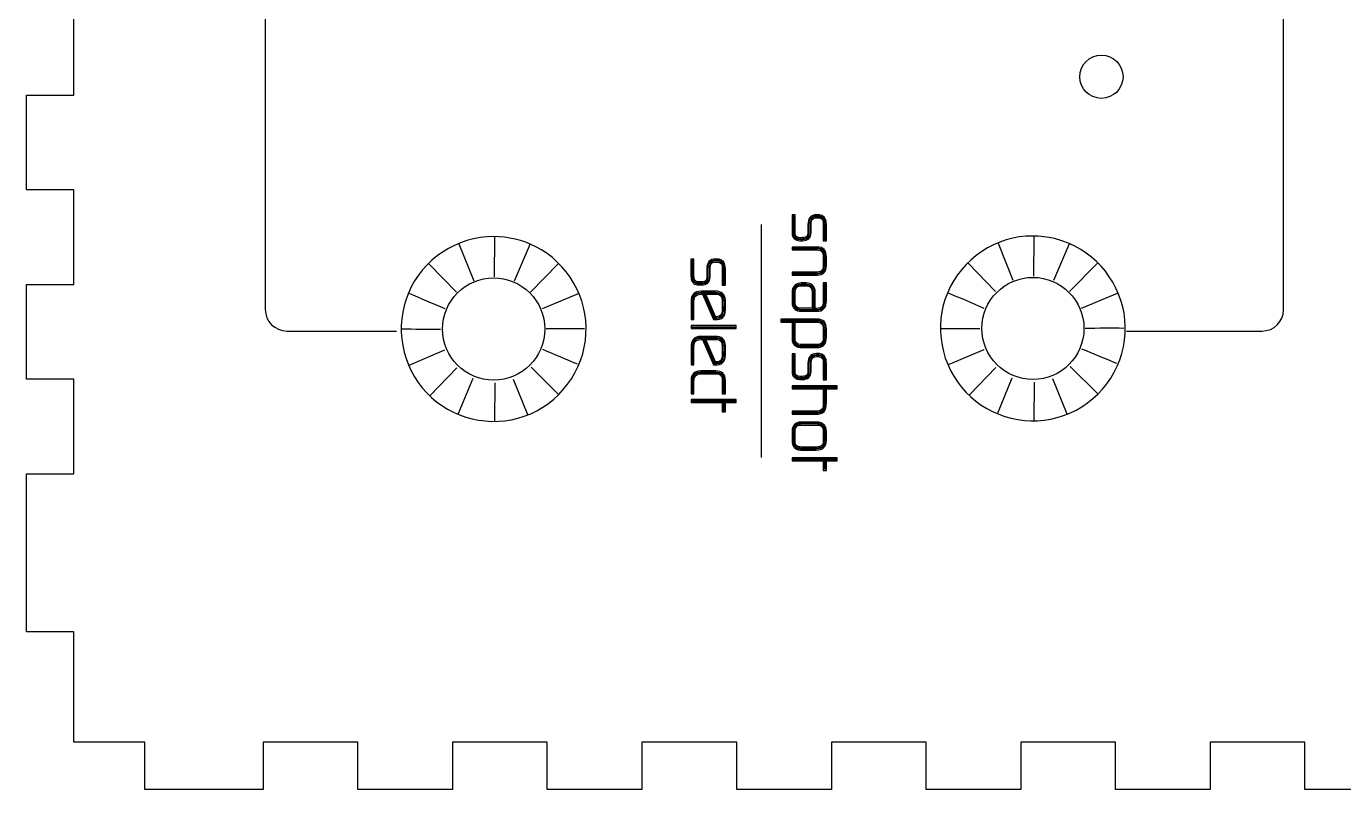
# Model space of a CAD drawing. Extents: x 0 to 384, y 10 to 166.
# Drawn here: x 55.2 to 133.5, y 10.4 to 55.8 of the extents above; entities that cross this region are included whole.
import ezdxf

# ---------------------------------------------------------------- set-up
doc = ezdxf.new("R2010")
doc.units = 0
doc.layers.add('Imprimir', color=7, linetype='CONTINUOUS')

msp = doc.modelspace()

# ---------------------------------------------------------------- linework, layer by layer
at = {"layer": 'Imprimir', "color": 7}
for points in [[(69.423613, 83.750276), (69.423613, 38.963913)], [(129.89895, 38.943236), (129.89895, 72.973103)], [(98.86814, 44.014256), (98.86814, 30.169952)], [(100.884204, 43.548381), (100.884204, 44.572091), (100.707031, 44.572091), (100.707031, 43.551998)], [(100.767999, 43.552008), (100.767999, 44.511123), (100.823292, 44.511123), (100.823292, 43.548391)], [(101.649583, 43.992285), (101.649583, 43.52668)], [(101.710096, 43.526685), (101.710096, 43.992291)], [(101.776726, 43.988674), (101.776726, 43.515318)], [(101.837712, 43.515308), (101.837712, 43.988663)], [(102.280035, 44.57933), (102.15653, 44.57933)], [(102.15658, 44.518356), (102.280085, 44.518356)], [(102.28367, 44.462545), (102.160165, 44.462545)], [(102.160173, 44.402075), (102.283678, 44.402075)], [(102.385998, 44.56745), (102.385469, 44.56745), (102.384939, 44.56745)], [(102.510021, 44.283219), (102.51055, 44.283219)], [(102.566356, 44.010367), (102.566356, 43.026448), (102.747225, 43.026448), (102.747217, 44.013994)], [(102.686239, 44.013994), (102.686239, 43.087437), (102.627327, 43.087437), (102.627327, 44.010378)], [(83.035114, 43.24873), (83.023472, 40.895394)], [(100.9742, 43.149447), (100.97367, 43.149447)], [(101.163811, 43.221771), (101.162752, 43.221771), (101.162223, 43.2223)], [(101.332805, 43.225925), (101.332276, 43.225925), (101.233573, 43.218675)], [(101.236187, 43.157723), (101.237246, 43.157723), (101.335417, 43.164952), (101.336475, 43.164952)], [(101.334374, 43.102423), (101.236198, 43.102423)], [(101.236198, 43.041434), (101.334382, 43.041434)], [(115.059872, 43.281115), (115.048231, 40.927779)], [(80.92657, 42.866778), (81.802287, 40.666503)], [(85.153632, 42.85847), (84.2146, 40.644252)], [(102.218051, 42.668858), (100.707031, 42.668858), (100.707031, 42.491606), (100.737519, 42.491606), (102.2258, 42.491606)], [(102.2258, 42.552584), (100.76801, 42.552584), (100.76801, 42.60788), (102.218051, 42.60788)], [(112.951329, 42.899163), (113.827046, 40.698888)], [(117.178391, 42.890855), (116.239359, 40.676637)], [(79.145104, 41.674354), (80.77372, 39.991498)], [(86.822465, 41.671893), (85.167338, 39.995043)], [(94.884542, 40.923264), (94.884542, 41.946974), (94.707292, 41.946974), (94.707292, 40.926881)], [(94.768358, 40.926857), (94.768358, 41.885972), (94.82365, 41.885972), (94.82365, 40.92324)], [(96.280385, 41.954192), (96.156362, 41.954192)], [(96.156412, 41.893216), (96.280436, 41.893216)], [(96.159915, 41.776958), (96.283939, 41.776958)], [(96.284039, 41.8379), (96.160016, 41.8379)], [(96.386359, 41.942286), (96.38583, 41.942286), (96.384771, 41.942815)], [(102.566348, 42.067344), (102.566348, 41.598121)], [(102.627327, 41.598121), (102.627327, 42.067344)], [(102.686239, 42.067344), (102.686239, 41.598121)], [(102.747217, 41.598121), (102.747217, 42.067344)], [(111.169862, 41.706739), (112.798479, 40.023883)], [(118.847224, 41.704278), (117.192097, 40.027428)], [(95.649418, 41.367145), (95.649418, 40.901542)], [(95.710444, 40.901545), (95.710444, 41.367148)], [(95.776576, 41.36351), (95.776576, 40.89067)], [(95.837454, 40.890707), (95.837454, 41.363547)], [(96.56609, 41.385251), (96.56609, 40.40185), (96.746957, 40.40185), (96.74706, 41.388833)], [(96.686076, 41.388833), (96.686076, 40.462791), (96.627167, 40.462791), (96.627167, 41.385213)], [(102.2258, 41.181093), (100.707031, 41.181093), (100.707031, 41.003843), (102.218051, 41.003843)], [(102.218051, 41.064303), (100.76801, 41.064303), (100.76801, 41.120114), (102.2258, 41.120114)], [(94.974558, 40.524286), (94.974029, 40.524286), (94.974029, 40.524815)], [(95.164161, 40.597186), (95.163103, 40.597186), (95.162045, 40.597186)], [(95.333156, 40.600785), (95.332627, 40.600785), (95.233924, 40.593562)], [(95.235943, 40.41632), (95.334127, 40.41632)], [(95.23603, 40.532573), (95.237088, 40.532573), (95.336823, 40.540325)], [(95.334227, 40.477259), (95.236043, 40.477259)], [(95.301665, 39.983247), (96.145543, 39.983247)], [(96.145548, 40.043694), (95.30167, 40.043694)], [(96.12022, 38.414337), (96.085597, 38.414337), (95.422588, 39.929489), (95.31355, 39.920202)], [(96.178097, 39.927423), (95.487702, 39.927423), (95.506302, 39.885047), (96.120736, 38.479448), (96.137801, 38.477332)], [(100.707031, 39.979075), (100.707031, 39.382728)], [(100.714784, 40.078317), (100.714784, 40.077788), (100.714784, 40.077259)], [(100.767997, 39.382752), (100.767997, 39.979099)], [(100.77522, 40.070049), (100.77522, 40.070578)], [(100.823316, 39.986335), (100.823316, 39.379135)], [(100.884281, 39.379135), (100.884281, 39.986335)], [(100.891001, 40.042662), (100.89153, 40.042662), (100.89153, 40.043191)], [(101.243408, 40.47624), (101.537963, 40.47624)], [(101.537987, 40.537205), (101.243432, 40.537205)], [(101.911092, 39.997701), (101.911092, 39.02722), (101.243432, 39.02722)], [(101.243445, 38.966758), (101.972084, 38.966758), (101.97207, 39.997701)], [(101.541606, 40.420932), (101.250668, 40.420932)], [(101.250681, 40.359966), (101.54162, 40.359966)], [(102.027858, 39.989965), (102.027858, 38.963154), (102.18547, 38.963154)], [(102.185494, 39.023601), (102.08886, 39.023601), (102.08886, 39.989952)], [(102.747217, 40.533586), (102.566348, 40.533586), (102.566348, 39.418925)], [(102.627303, 39.418939), (102.627303, 40.472623), (102.686239, 40.47261)], [(102.686239, 40.47261), (102.686239, 39.477322)], [(102.747244, 39.477285), (102.747217, 40.533586)], [(120.024594, 39.914107), (117.884882, 39.019366)], [(87.999835, 39.881722), (85.860123, 38.986981)], [(94.707393, 39.402389), (94.707393, 38.353358), (94.884642, 38.353358), (94.884642, 39.431329)], [(94.823658, 39.431342), (94.823658, 38.41435), (94.768366, 38.41435), (94.768366, 39.402402)], [(95.317691, 39.859211), (95.31822, 39.859211), (95.384366, 39.864899), (96.045824, 38.353364), (96.120238, 38.353364)], [(96.162582, 38.535767), (95.580705, 39.866436), (96.178084, 39.866436)], [(96.566188, 39.380685), (96.566188, 38.980193)], [(96.627204, 38.980143), (96.627167, 39.380685)], [(96.689701, 39.409625), (96.686076, 38.930068)], [(96.686595, 39.491286), (96.686595, 39.490228), (96.686595, 39.489699)], [(96.747073, 38.929039), (96.750685, 39.409625)], [(96.218417, 38.469579), (96.218947, 38.469579), (96.219476, 38.469579)], [(102.185494, 38.384365), (100.052291, 38.384365), (100.052291, 38.207115), (100.082779, 38.207115), (100.707031, 38.207115), (100.707031, 37.258851)], [(100.873946, 38.970867), (100.873946, 38.970338), (100.874475, 38.970338)], [(102.16379, 38.910947), (101.272372, 38.910947)], [(101.272385, 38.849931), (102.163287, 38.849931), (102.163816, 38.849931)], [(70.707822, 37.679756), (77.207343, 37.679756)], [(100.767986, 37.258878), (100.767986, 38.268118), (100.113245, 38.268118), (100.113245, 38.323413), (102.18547, 38.323413)], [(102.174643, 38.268091), (100.823302, 38.268091), (100.823302, 38.237603), (100.823302, 37.258335)], [(100.884291, 37.258851), (100.884291, 38.207115), (102.174654, 38.207115)], [(102.566348, 37.771481), (102.566348, 37.324481)], [(102.627327, 37.324481), (102.627327, 37.771481)], [(102.686239, 37.786467), (102.686239, 37.328098)], [(102.747217, 37.328098), (102.747217, 37.786467)], [(120.566503, 37.679372), (128.614686, 37.679372)], [(95.301665, 37.297081), (96.145543, 37.297081)], [(96.145548, 37.35807), (95.30167, 37.35807)], [(96.12022, 35.728194), (96.085597, 35.728194), (95.422588, 37.243349), (95.31355, 37.234036)], [(95.317691, 37.173587), (95.31822, 37.173587), (95.384366, 37.178746), (96.045824, 35.66721), (96.120238, 35.66721)], [(96.178097, 37.241799), (95.487702, 37.241799), (95.506302, 37.198907), (96.120736, 35.793824), (96.137801, 35.791178)], [(96.162582, 35.850157), (95.580705, 37.180826), (96.178084, 37.180826)], [(96.686595, 36.805123), (96.686595, 36.804593), (96.686595, 36.803535)], [(100.984018, 36.82167), (100.983489, 36.822199), (100.98296, 36.822728)], [(101.290459, 36.813401), (102.185494, 36.813401)], [(102.185504, 36.87438), (101.290469, 36.87438)], [(80.071489, 36.538474), (77.956251, 35.633519)], [(94.707393, 36.716249), (94.707393, 35.667218), (94.884642, 35.667218), (94.884642, 36.745705)], [(94.823658, 36.745694), (94.823658, 35.728184), (94.768366, 35.728184), (94.768366, 36.716238)], [(96.566188, 36.694545), (96.566188, 36.294569)], [(96.627204, 36.294506), (96.627167, 36.694545)], [(96.689701, 36.724001), (96.686076, 36.243925)], [(96.747073, 36.242886), (96.750685, 36.723483)], [(100.884204, 35.306009), (100.884204, 36.329719), (100.707031, 36.329719), (100.707031, 35.309626)], [(100.767999, 35.309615), (100.767999, 36.26873), (100.823292, 36.26873), (100.823292, 35.305999)], [(102.189111, 36.754489), (101.297692, 36.754489)], [(101.297692, 36.693511), (102.189111, 36.693511)], [(102.280035, 36.336937), (102.15653, 36.336937)], [(102.15658, 36.275966), (102.280085, 36.275966)], [(102.28367, 36.220155), (102.160165, 36.220155)], [(102.160173, 36.159703), (102.283678, 36.159703)], [(102.385998, 36.325057), (102.385469, 36.325057), (102.384939, 36.325057)], [(102.510021, 36.04085), (102.51055, 36.04085)], [(112.096248, 36.570859), (109.98101, 35.665904)], [(80.790891, 35.488687), (79.21842, 33.855308)], [(85.206602, 35.54028), (86.839822, 33.911902)], [(95.279951, 35.250706), (96.17447, 35.250706)], [(96.174486, 35.311685), (95.279967, 35.311685)], [(96.218417, 35.783426), (96.218947, 35.783426), (96.219476, 35.783426)], [(101.649583, 35.749893), (101.649583, 35.284287)], [(101.710096, 35.284295), (101.710096, 35.749901)], [(101.776726, 35.746281), (101.776726, 35.272926)], [(101.837712, 35.272936), (101.837712, 35.746292)], [(102.566356, 35.767998), (102.566356, 34.784079), (102.747225, 34.784079), (102.747217, 35.771604)], [(102.686239, 35.771604), (102.686239, 34.845044), (102.627327, 34.845044), (102.627327, 35.767988)], [(112.81565, 35.521072), (111.243179, 33.887693)], [(117.231361, 35.572665), (118.864581, 33.944287)], [(81.743656, 34.849691), (80.868573, 32.716859)], [(83.054481, 34.606116), (83.035166, 32.299267)], [(84.14594, 34.827069), (85.000941, 32.724584)], [(94.707382, 34.695676), (94.707382, 33.944818), (94.884632, 33.944818), (94.884632, 34.688443)], [(94.761653, 35.025913), (94.761124, 35.025384), (94.761124, 35.024855)], [(94.823648, 34.688466), (94.823648, 34.00582), (94.768355, 34.00582), (94.768355, 34.6957)], [(94.921845, 35.04245), (94.921316, 35.04245)], [(95.294426, 35.134408), (96.193078, 35.134408)], [(96.193083, 35.195411), (95.294431, 35.195411)], [(96.566183, 34.735467), (96.566183, 33.955671), (96.74705, 33.955671), (96.74706, 34.753578)], [(96.686076, 34.753578), (96.686076, 34.016673), (96.627167, 34.016673), (96.627167, 34.735491)], [(103.387488, 34.426465), (100.707031, 34.426465), (100.707031, 34.249216), (100.737519, 34.249216), (102.566348, 34.249216), (102.566348, 33.352114)], [(100.9742, 34.907057), (100.97367, 34.907057)], [(101.163811, 34.979402), (101.162752, 34.979402), (101.162223, 34.979931)], [(101.332805, 34.98353), (101.332276, 34.98353), (101.233573, 34.976307)], [(101.236187, 34.915318), (101.237246, 34.915318), (101.335417, 34.922559), (101.336475, 34.922559)], [(101.334374, 34.860033), (101.236198, 34.860033)], [(101.236198, 34.799065), (101.334382, 34.799065)], [(102.747217, 33.420842), (102.747217, 34.249216), (103.387488, 34.249216), (103.387488, 34.426465)], [(113.768415, 34.882076), (112.893332, 32.749244)], [(115.07924, 34.638501), (115.059925, 32.331652)], [(116.170699, 34.859454), (117.0257, 32.756969)], [(102.627327, 33.352114), (102.627327, 34.310194), (100.76801, 34.310194), (100.76801, 34.365487), (103.326509, 34.365487)], [(103.326509, 34.365487), (103.326509, 34.310194), (102.686239, 34.310194), (102.686239, 33.420842)], [(102.1271, 32.912864), (100.707031, 32.912864), (100.707031, 32.735614), (102.13485, 32.735614)], [(102.13485, 32.796592), (100.76801, 32.796592), (100.76801, 32.852401), (102.1271, 32.852401)], [(102.171018, 32.157354), (101.257896, 32.157354)], [(101.257902, 32.096391), (102.171024, 32.096391)], [(102.134837, 32.273625), (101.290445, 32.273625)], [(101.290448, 32.21266), (102.134839, 32.21266)], [(100.707018, 31.664877), (100.707018, 31.187905)], [(100.767999, 31.187905), (100.767999, 31.664877)], [(100.805205, 31.942896), (100.805205, 31.943425)], [(100.823297, 31.660744), (100.823297, 31.195138)], [(100.884281, 31.195141), (100.884281, 31.660747)], [(100.914771, 31.895874), (100.914771, 31.896403)], [(102.536376, 31.895371), (102.536376, 31.894842)], [(102.566348, 31.660744), (102.566348, 31.195138)], [(102.579773, 32.042125), (102.580302, 32.042125), (102.580302, 32.041596)], [(102.627335, 31.195138), (102.627327, 31.660744)], [(102.686239, 31.664877), (102.686239, 31.187905)], [(102.747228, 31.187878), (102.747217, 31.664877)], [(100.815021, 30.795162), (100.81555, 30.794104), (100.816079, 30.794104)], [(100.914782, 30.974986), (100.914253, 30.974986), (100.914253, 30.975516)], [(101.247046, 30.728501), (102.171018, 30.728501)], [(102.171034, 30.789469), (101.247062, 30.789469)], [(102.13485, 30.669073), (101.290459, 30.669073)], [(101.290469, 30.608068), (102.134861, 30.608068)]]:
    msp.add_lwpolyline(points, dxfattribs=at)
at = {"layer": 'Imprimir', "color": 5}
msp.add_lwpolyline([(138.202003, 10.439216), (131.170722, 10.439216), (131.170722, 13.251721), (125.545728, 13.251721), (125.545728, 10.439216), (119.920708, 10.439216), (119.920708, 13.251721), (114.295716, 13.251721), (114.295716, 10.439216), (108.670696, 10.439216), (108.670696, 13.251721), (103.045675, 13.251721), (103.045675, 10.439216), (97.420681, 10.439216), (97.420681, 13.251721), (91.795663, 13.251721), (91.795663, 10.439216), (86.170669, 10.439216), (86.170669, 13.251721), (80.545646, 13.251721), (80.545646, 10.439216), (74.920628, 10.439216), (74.920628, 13.251721), (69.295634, 13.251721), (69.295634, 10.439216), (62.264354, 10.439216), (62.264354, 13.251721), (58.04562, 13.251721), (58.04562, 19.814232), (55.233096, 19.814232), (55.233096, 29.189247), (58.04562, 29.189247), (58.04562, 34.814257), (55.233096, 34.814257), (55.233096, 40.439265), (58.04562, 40.439265), (58.04562, 46.064274), (55.233096, 46.064274), (55.233096, 51.689284), (58.04562, 51.689284), (58.04562, 57.314294)], dxfattribs=at)
for points in [[(119.080365, 51.498837)], [(82.98675, 34.765026)], [(115.01152, 34.797411)]]:
    msp.add_lwpolyline(points, close=True, dxfattribs=at)
at = {"layer": 'Imprimir', "color": 7}
for points in [[(102.686273, 44.013984)], [(82.984843, 43.286619)], [(82.984843, 43.286619)], [(115.009602, 43.319004)], [(115.009602, 43.319004)], [(102.686239, 42.067344)], [(96.686095, 41.388857)], [(101.911108, 39.997715)], [(96.566175, 39.380677)], [(96.689691, 39.409601)], [(97.387336, 37.997309), (94.707398, 37.997309), (94.707398, 37.820059), (94.737886, 37.820059), (97.387336, 37.820059)], [(97.32636, 37.936846), (97.32636, 37.881035), (94.768376, 37.881035), (94.768376, 37.936846)], [(102.566359, 37.771481)], [(102.686215, 37.786494)], [(96.566175, 36.69455)], [(96.689691, 36.723954)], [(102.686273, 35.771594)], [(96.686066, 34.753578)], [(97.387336, 33.613597), (94.707398, 33.613597), (94.707398, 33.436347), (94.737886, 33.436347), (96.566199, 33.436347), (96.566199, 32.875658), (96.747065, 32.875658), (96.747065, 33.436347), (97.387336, 33.436347)], [(97.32636, 33.552618), (97.32636, 33.496807), (96.686087, 33.496807), (96.686087, 32.936634), (96.627177, 32.936634), (96.627177, 33.496807), (94.768376, 33.496807), (94.768376, 33.552618)], [(102.566327, 31.660749)], [(102.686244, 31.664874)], [(103.387488, 30.141972), (100.707031, 30.141972), (100.707031, 29.964723), (100.737519, 29.964723), (102.566348, 29.964723), (102.566348, 29.404033), (102.747217, 29.404033), (102.747217, 29.964723), (103.387488, 29.964723)], [(103.326509, 30.080996), (103.326509, 30.025701), (102.686239, 30.025701), (102.686239, 29.465012), (102.627327, 29.465012), (102.627327, 30.025701), (100.76801, 30.025701), (100.76801, 30.080996)]]:
    msp.add_lwpolyline(points, close=True, dxfattribs=at)
at = {"layer": 'Imprimir', "color": 5}
for points in [[(117.79658, 52.782543), (117.796581, 53.491516), (118.371351, 54.066252), (119.080365, 54.066251)], [(119.080365, 54.066251), (119.789369, 54.066239), (120.364124, 53.491507), (120.364126, 52.782543)], [(119.080365, 51.498837), (118.371352, 51.498836), (117.796583, 52.07357), (117.79658, 52.782543)], [(120.364126, 52.782543), (120.364123, 52.073579), (119.789368, 51.498849), (119.080365, 51.498837)], [(80.841546, 39.943695), (81.410489, 40.512607), (82.182143, 40.832218), (82.98675, 40.832216)], [(82.98675, 40.832216), (83.791358, 40.832217), (84.56301, 40.512606), (85.131953, 39.943694)], [(111.977752, 37.831021), (111.977759, 39.506424), (113.336022, 40.864603), (115.01152, 40.864601)], [(115.01152, 40.864601), (116.687008, 40.864589), (118.045255, 39.506414), (118.045262, 37.831021)], [(79.95298, 37.798609), (79.952976, 38.603172), (80.272603, 39.374782), (80.841546, 39.943695)], [(85.131953, 39.943694), (85.700895, 39.374782), (86.020522, 38.603171), (86.020518, 37.798609)], [(82.98675, 34.765026), (81.31125, 34.765022), (79.952985, 36.123203), (79.95298, 37.798609)], [(86.020518, 37.798609), (86.020513, 36.123204), (84.662249, 34.765024), (82.98675, 34.765026)], [(112.866317, 35.685934), (112.297374, 36.254847), (111.977748, 37.026458), (111.977752, 37.831021)], [(118.045262, 37.831021), (118.045271, 36.155616), (116.687019, 34.797424), (115.01152, 34.797411)], [(115.01152, 34.797411), (114.206912, 34.79741), (113.435259, 35.117022), (112.866317, 35.685934)]]:
    msp.add_open_spline(points, degree=3, dxfattribs=at)
at = {"layer": 'Imprimir', "color": 7}
for points in [[(101.775157, 44.435153), (101.689191, 44.336342), (101.649583, 44.18922), (101.649583, 43.992285)], [(101.710096, 43.992291), (101.710096, 44.180986), (101.74891, 44.311759), (101.8212, 44.394849)], [(102.15653, 44.57933), (101.99103, 44.57933), (101.861123, 44.533964), (101.775157, 44.435153)], [(101.868708, 44.349891), (101.804102, 44.270532), (101.776726, 44.152207), (101.776726, 43.988674)], [(101.8212, 44.394849), (101.893489, 44.477941), (102.001931, 44.518356), (102.15658, 44.518356)], [(101.837712, 43.988663), (101.837712, 44.145273), (101.864843, 44.2486), (101.915743, 44.311124)], [(102.160165, 44.462545), (102.033136, 44.462545), (101.933317, 44.429253), (101.868708, 44.349891)], [(101.915743, 44.311124), (101.966641, 44.373645), (102.043452, 44.402075), (102.160173, 44.402075)], [(102.384939, 44.56745), (102.350096, 44.575202), (102.315034, 44.57933), (102.280035, 44.57933)], [(102.280085, 44.518356), (102.310401, 44.518356), (102.340566, 44.514758), (102.371036, 44.508011)], [(102.559107, 44.319403), (102.492035, 44.410147), (102.391678, 44.462545), (102.28367, 44.462545)], [(102.283678, 44.402075), (102.372126, 44.402075), (102.4534, 44.359823), (102.510021, 44.283219)], [(102.371036, 44.508011), (102.371208, 44.507974), (102.3713, 44.508048), (102.371565, 44.508011)], [(102.371565, 44.508011), (102.482338, 44.478354), (102.558548, 44.429287), (102.609274, 44.351949)], [(102.6604, 44.385549), (102.600374, 44.477066), (102.507328, 44.535221), (102.385998, 44.56745)], [(102.51055, 44.283219), (102.536612, 44.248463), (102.548822, 44.226143), (102.55654, 44.189167)], [(102.55654, 44.189167), (102.564266, 44.152194), (102.566356, 44.099084), (102.566356, 44.010367)], [(102.61595, 44.201581), (102.606398, 44.24737), (102.58761, 44.281398), (102.559107, 44.319403)], [(102.609274, 44.351949), (102.660207, 44.274297), (102.686273, 44.165135), (102.686273, 44.013984)], [(102.627327, 44.010378), (102.627327, 44.099923), (102.625475, 44.15579), (102.61595, 44.201581)], [(102.747217, 44.013994), (102.747217, 44.172075), (102.720428, 44.294029), (102.6604, 44.385549)], [(82.984843, 43.286619), (80.82698, 43.31649), (78.746165, 41.929253), (77.928629, 39.934851)], [(82.984843, 43.286619), (80.82698, 43.31649), (78.746165, 41.929253), (77.928629, 39.934851)], [(85.482986, 42.686173), (84.713683, 43.08154), (83.849607, 43.287942), (82.984843, 43.286619)], [(85.482986, 42.686173), (84.713683, 43.08154), (83.849607, 43.287942), (82.984843, 43.286619)], [(100.707031, 43.551998), (100.707031, 43.433041), (100.721954, 43.342418), (100.760257, 43.268809)], [(100.760257, 43.268809), (100.798445, 43.195413), (100.859939, 43.14156), (100.944744, 43.09621)], [(100.813992, 43.296725), (100.782255, 43.357725), (100.767999, 43.438129), (100.767999, 43.552008)], [(100.97367, 43.149447), (100.895145, 43.191328), (100.845726, 43.235728), (100.813992, 43.296725)], [(100.823292, 43.548391), (100.823292, 43.431353), (100.848083, 43.338497), (100.904424, 43.272439)], [(100.950869, 43.312219), (100.907151, 43.363487), (100.884204, 43.439859), (100.884204, 43.548381)], [(100.904424, 43.272439), (100.960518, 43.206655), (101.046275, 43.17155), (101.15609, 43.161851)], [(100.944744, 43.09621), (101.015588, 43.056854), (101.095815, 43.041434), (101.236198, 43.041434)], [(101.162223, 43.2223), (101.061703, 43.230979), (100.994583, 43.260951), (100.950869, 43.312219)], [(101.236198, 43.102423), (101.100091, 43.102423), (101.034323, 43.116049), (100.9742, 43.149447)], [(101.15609, 43.161851), (101.183977, 43.157961), (101.211044, 43.157723), (101.236187, 43.157723)], [(101.233573, 43.218675), (101.209126, 43.218686), (101.185655, 43.218657), (101.163811, 43.221771)], [(101.580336, 43.29982), (101.533404, 43.255217), (101.454961, 43.231235), (101.332805, 43.225925)], [(101.665622, 43.207843), (101.593155, 43.139517), (101.483853, 43.102423), (101.334374, 43.102423)], [(101.334382, 43.041434), (101.494138, 43.041434), (101.620791, 43.082164), (101.707487, 43.163907)], [(101.336475, 43.164952), (101.464697, 43.170667), (101.559334, 43.195593), (101.622244, 43.255384)], [(101.649583, 43.52668), (101.649583, 43.41439), (101.627279, 43.344427), (101.580336, 43.29982)], [(101.622244, 43.255384), (101.685363, 43.315373), (101.710096, 43.406143), (101.710096, 43.526685)], [(101.776726, 43.515318), (101.776726, 43.377402), (101.738089, 43.276169), (101.665622, 43.207843)], [(101.707487, 43.163907), (101.794183, 43.24565), (101.837712, 43.365818), (101.837712, 43.515308)], [(115.009602, 43.319004), (112.851739, 43.348875), (110.770924, 41.961638), (109.953388, 39.967236)], [(115.009602, 43.319004), (112.851739, 43.348875), (110.770924, 41.961638), (109.953388, 39.967236)], [(117.507745, 42.718558), (116.738442, 43.113925), (115.874366, 43.320327), (115.009602, 43.319004)], [(117.507745, 42.718558), (116.738442, 43.113925), (115.874366, 43.320327), (115.009602, 43.319004)], [(88.465739, 37.516771), (88.602317, 39.630421), (87.376582, 41.742643), (85.482986, 42.686173)], [(88.465739, 37.516771), (88.602317, 39.630421), (87.376582, 41.742643), (85.482986, 42.686173)], [(102.612857, 42.517445), (102.522512, 42.619574), (102.387516, 42.668858), (102.218051, 42.668858)], [(102.218051, 42.60788), (102.376007, 42.60788), (102.490378, 42.564186), (102.567383, 42.477138)], [(102.526042, 42.428561), (102.457425, 42.511703), (102.353891, 42.552584), (102.2258, 42.552584)], [(102.2258, 42.491606), (102.34146, 42.491606), (102.423031, 42.457641), (102.479017, 42.389805)], [(102.479017, 42.389805), (102.535, 42.321968), (102.566348, 42.21591), (102.566348, 42.067344)], [(102.627327, 42.067344), (102.627327, 42.224371), (102.594659, 42.345421), (102.526042, 42.428561)], [(102.567383, 42.477138), (102.644387, 42.39009), (102.686239, 42.255656), (102.686239, 42.067344)], [(102.747217, 42.067344), (102.747217, 42.264662), (102.703204, 42.415316), (102.612857, 42.517445)], [(120.490498, 37.549156), (120.627076, 39.662806), (119.401341, 41.775028), (117.507745, 42.718558)], [(120.490498, 37.549156), (120.627076, 39.662806), (119.401341, 41.775028), (117.507745, 42.718558)], [(95.774992, 41.810013), (95.689026, 41.711204), (95.649418, 41.564082), (95.649418, 41.367145)], [(95.710444, 41.367148), (95.710444, 41.555843), (95.748745, 41.687135), (95.821032, 41.770225)], [(96.156362, 41.954192), (95.990865, 41.954189), (95.860955, 41.908824), (95.774992, 41.810013)], [(95.868561, 41.724729), (95.803953, 41.645368), (95.776576, 41.527046), (95.776576, 41.36351)], [(95.821032, 41.770225), (95.893321, 41.853317), (96.001763, 41.893216), (96.156412, 41.893216)], [(95.837454, 41.363547), (95.837454, 41.520159), (95.865103, 41.624003), (95.916004, 41.686526)], [(96.160016, 41.8379), (96.032989, 41.8379), (95.93317, 41.804089), (95.868561, 41.724729)], [(95.916004, 41.686526), (95.966902, 41.749047), (96.043197, 41.776958), (96.159915, 41.776958)], [(96.384771, 41.942815), (96.349931, 41.950567), (96.315384, 41.954192), (96.280385, 41.954192)], [(96.280436, 41.893216), (96.31058, 41.893216), (96.340573, 41.890041), (96.37087, 41.8834)], [(96.283939, 41.776958), (96.372386, 41.776958), (96.453661, 41.73471), (96.510282, 41.658102)], [(96.559476, 41.694757), (96.492404, 41.785499), (96.392048, 41.8379), (96.284039, 41.8379)], [(96.37087, 41.8834), (96.482374, 41.85378), (96.558682, 41.80447), (96.609614, 41.72682)], [(96.660245, 41.760385), (96.600216, 41.851904), (96.507689, 41.910059), (96.386359, 41.942286)], [(96.510282, 41.658102), (96.536343, 41.623349), (96.548554, 41.601026), (96.556274, 41.564053)], [(96.556274, 41.564053), (96.564, 41.527078), (96.56609, 41.473968), (96.56609, 41.385251)], [(96.616319, 41.576417), (96.606767, 41.622209), (96.587979, 41.65675), (96.559476, 41.694757)], [(96.609614, 41.72682), (96.660547, 41.64917), (96.686095, 41.540008), (96.686095, 41.388857)], [(96.627167, 41.385213), (96.627167, 41.474762), (96.625844, 41.530626), (96.616319, 41.576417)], [(96.74706, 41.388833), (96.74706, 41.546914), (96.720274, 41.668868), (96.660245, 41.760385)], [(102.566348, 41.598121), (102.566348, 41.453299), (102.534979, 41.348854), (102.479017, 41.281862)], [(102.526042, 41.242587), (102.59468, 41.324754), (102.627327, 41.444628), (102.627327, 41.598121)], [(102.686239, 41.598121), (102.686239, 41.405806), (102.646763, 41.272821), (102.571518, 41.188845)], [(102.616992, 41.148536), (102.706366, 41.248278), (102.747217, 41.39753), (102.747217, 41.598121)], [(94.707292, 40.926881), (94.707292, 40.807927), (94.721712, 40.717305), (94.760002, 40.643695)], [(94.81435, 40.671577), (94.782614, 40.732574), (94.768358, 40.812981), (94.768358, 40.926857)], [(94.82365, 40.92324), (94.82365, 40.806202), (94.848442, 40.713865), (94.904782, 40.647806)], [(94.950687, 40.687102), (94.90697, 40.738371), (94.884542, 40.814745), (94.884542, 40.923264)], [(95.162045, 40.597186), (95.061521, 40.605838), (94.994405, 40.635834), (94.950687, 40.687102)], [(95.649418, 40.901542), (95.649418, 40.78925), (95.627113, 40.719286), (95.580171, 40.674683)], [(95.622078, 40.630759), (95.685195, 40.690748), (95.710444, 40.781), (95.710444, 40.901545)], [(95.776576, 40.89067), (95.776576, 40.752753), (95.738458, 40.651521), (95.665991, 40.583195)], [(95.707748, 40.538793), (95.794444, 40.620533), (95.837454, 40.74122), (95.837454, 40.890707)], [(102.571518, 41.188845), (102.496271, 41.104866), (102.382085, 41.064303), (102.218051, 41.064303)], [(102.218051, 41.003843), (102.39235, 41.003843), (102.527619, 41.048793), (102.616992, 41.148536)], [(102.479017, 41.281862), (102.423053, 41.214869), (102.34146, 41.181093), (102.2258, 41.181093)], [(102.2258, 41.120114), (102.353891, 41.120114), (102.457403, 41.160421), (102.526042, 41.242587)], [(77.928629, 39.934851), (77.07503, 37.975558), (77.51699, 35.541683), (79.012759, 34.013264)], [(77.928629, 39.934851), (77.07503, 37.975558), (77.51699, 35.541683), (79.012759, 34.013264)], [(77.89754, 39.938237), (78.659143, 39.617139), (79.34542, 39.331495), (80.080459, 39.011746)], [(94.760002, 40.643695), (94.798187, 40.570297), (94.859684, 40.516444), (94.944486, 40.471097)], [(94.974029, 40.524815), (94.895503, 40.566696), (94.846084, 40.61058), (94.81435, 40.671577)], [(95.30167, 40.043694), (95.102291, 40.043694), (94.951259, 39.996757), (94.851569, 39.889699)], [(94.896006, 39.848371), (94.980945, 39.939586), (95.111776, 39.983247), (95.301665, 39.983247)], [(94.904782, 40.647806), (94.961112, 40.581745), (95.04648, 40.546225), (95.156965, 40.5367)], [(95.31355, 39.920202), (95.136742, 39.910863), (95.012822, 39.879433), (94.932696, 39.800828)], [(94.944486, 40.471097), (95.01533, 40.431737), (95.095557, 40.416317), (95.235943, 40.41632)], [(95.236043, 40.477259), (95.099936, 40.477259), (95.034682, 40.490885), (94.974558, 40.524286)], [(95.156965, 40.5367), (95.184653, 40.53289), (95.211051, 40.532573), (95.23603, 40.532573)], [(95.233924, 40.593562), (95.209265, 40.59357), (95.186161, 40.594091), (95.164161, 40.597186)], [(95.580171, 40.674683), (95.533236, 40.630077), (95.455311, 40.606095), (95.333156, 40.600785)], [(95.334127, 40.41632), (95.49388, 40.41632), (95.621052, 40.45705), (95.707748, 40.538793)], [(95.665991, 40.583195), (95.593524, 40.514869), (95.483706, 40.477259), (95.334227, 40.477259)], [(95.336823, 40.540325), (95.464945, 40.546066), (95.5592, 40.571001), (95.622078, 40.630759)], [(96.145543, 39.983247), (96.332379, 39.983247), (96.460239, 39.945063), (96.544485, 39.867492)], [(96.585315, 39.912437), (96.485837, 40.004033), (96.340702, 40.043694), (96.145548, 40.043694)], [(96.523297, 39.797198), (96.449002, 39.888561), (96.332212, 39.927423), (96.178097, 39.927423)], [(96.74706, 39.495408), (96.734043, 39.681543), (96.68479, 39.820841), (96.585315, 39.912437)], [(100.714784, 40.077259), (100.711159, 40.044517), (100.707031, 40.010719), (100.707031, 39.979075)], [(100.889448, 40.418349), (100.797797, 40.339858), (100.737493, 40.224037), (100.714784, 40.078317)], [(100.767997, 39.979099), (100.767997, 40.005504), (100.771621, 40.0375), (100.77522, 40.070049)], [(100.77522, 40.070578), (100.796386, 40.204031), (100.850258, 40.30475), (100.929215, 40.37237)], [(100.831571, 40.054547), (100.827787, 40.035603), (100.823316, 40.011547), (100.823316, 39.986335)], [(100.969548, 40.332566), (100.898042, 40.271561), (100.852457, 40.178534), (100.831571, 40.054547)], [(100.884281, 39.986335), (100.884281, 40.004776), (100.887509, 40.025237), (100.891001, 40.042662)], [(101.243432, 40.537205), (101.103062, 40.537205), (100.981103, 40.496838), (100.889448, 40.418349)], [(100.89153, 40.043191), (100.910766, 40.158618), (100.950548, 40.236342), (101.008834, 40.286071)], [(100.929215, 40.37237), (101.00855, 40.44031), (101.114566, 40.47624), (101.243408, 40.47624)], [(101.250668, 40.420932), (101.136786, 40.420932), (101.041319, 40.393799), (100.969548, 40.332566)], [(101.008834, 40.286071), (101.067121, 40.335799), (101.146279, 40.359966), (101.250681, 40.359966)], [(101.537963, 40.47624), (101.691689, 40.47624), (101.812937, 40.428737), (101.896598, 40.345499)], [(101.939513, 40.388893), (101.843094, 40.484826), (101.70441, 40.537205), (101.537987, 40.537205)], [(101.82996, 40.328949), (101.757583, 40.389846), (101.659626, 40.420932), (101.541606, 40.420932)], [(101.54162, 40.359966), (101.649157, 40.359966), (101.731199, 40.332516), (101.790698, 40.282454)], [(101.790698, 40.282454), (101.850201, 40.232389), (101.888856, 40.158266), (101.904387, 40.058177)], [(101.964318, 40.067983), (101.947014, 40.178536), (101.902167, 40.268196), (101.82996, 40.328949)], [(101.896598, 40.345499), (101.980262, 40.262258), (102.027858, 40.141799), (102.027858, 39.989965)], [(101.904387, 40.058177), (101.908012, 40.036349), (101.911108, 40.016159), (101.911108, 39.997715)], [(102.08886, 39.989952), (102.08886, 40.154626), (102.035935, 40.292961), (101.939513, 40.388893)], [(101.97207, 39.997701), (101.97207, 40.022916), (101.967943, 40.046155), (101.964318, 40.067983)], [(109.953388, 39.967236), (109.099789, 38.007943), (109.541749, 35.574068), (111.037518, 34.045649)], [(109.953388, 39.967236), (109.099789, 38.007943), (109.541749, 35.574068), (111.037518, 34.045649)], [(109.922299, 39.970622), (110.683902, 39.649524), (111.370179, 39.36388), (112.105217, 39.044131)], [(94.851569, 39.889699), (94.75188, 39.782643), (94.707393, 39.621165), (94.707393, 39.402389)], [(94.768366, 39.402402), (94.768366, 39.612915), (94.811067, 39.757155), (94.896006, 39.848371)], [(94.932696, 39.800828), (94.852371, 39.722029), (94.823658, 39.602112), (94.823658, 39.431342)], [(94.884642, 39.431329), (94.884642, 39.595254), (94.912214, 39.695232), (94.975593, 39.757407)], [(94.975593, 39.757407), (95.038971, 39.819581), (95.14595, 39.850265), (95.317691, 39.859211)], [(96.178084, 39.866436), (96.32229, 39.866436), (96.415429, 39.832601), (96.475741, 39.758433)], [(96.475741, 39.758433), (96.536052, 39.684265), (96.566175, 39.56293), (96.566175, 39.380677)], [(96.627167, 39.380685), (96.627167, 39.56951), (96.597592, 39.705834), (96.523297, 39.797198)], [(96.544485, 39.867492), (96.628728, 39.789919), (96.674157, 39.668954), (96.686595, 39.491286)], [(96.686595, 39.489699), (96.689955, 39.462767), (96.689691, 39.438706), (96.689691, 39.409601)], [(96.750685, 39.409625), (96.750685, 39.438214), (96.75077, 39.464831), (96.74706, 39.495408)], [(100.707031, 39.382728), (100.707031, 39.198662), (100.762821, 39.070498), (100.873946, 38.970867)], [(100.913724, 39.016367), (100.814195, 39.105812), (100.767997, 39.210587), (100.767997, 39.382752)], [(100.823316, 39.379135), (100.823316, 39.249619), (100.861151, 39.144473), (100.934422, 39.07321)], [(100.977298, 39.117136), (100.91778, 39.175025), (100.884281, 39.261268), (100.884281, 39.379135)], [(102.46868, 39.127471), (102.405606, 39.061098), (102.31216, 39.023601), (102.185494, 39.023601)], [(102.566348, 39.418925), (102.566348, 39.291703), (102.531757, 39.193844), (102.46868, 39.127471)], [(102.512582, 39.085627), (102.588661, 39.165685), (102.627303, 39.280585), (102.627303, 39.418939)], [(102.686239, 39.477322), (102.686239, 39.281845), (102.641964, 39.139951), (102.557048, 39.04789)], [(102.601517, 39.007027), (102.70032, 39.114149), (102.747244, 39.272576), (102.747244, 39.477285)], [(69.423613, 38.963913), (69.423613, 38.25483), (69.998394, 37.679756), (70.707822, 37.679756)], [(96.557404, 38.530092), (96.471721, 38.451032), (96.333183, 38.414337), (96.12022, 38.414337)], [(96.120238, 38.353364), (96.3402, 38.353364), (96.496177, 38.391001), (96.598764, 38.485655)], [(96.137801, 38.477332), (96.163254, 38.47368), (96.190049, 38.469579), (96.218417, 38.469579)], [(96.216843, 38.530608), (96.199857, 38.530714), (96.181201, 38.53328), (96.162582, 38.535767)], [(96.217372, 38.530608), (96.217174, 38.5306), (96.217108, 38.530616), (96.216843, 38.530608)], [(96.47782, 38.643262), (96.420842, 38.572346), (96.336771, 38.53591), (96.217372, 38.530608)], [(96.219476, 38.469579), (96.350783, 38.475294), (96.456056, 38.518665), (96.5254, 38.604972)], [(96.566188, 38.980193), (96.566188, 38.824161), (96.534896, 38.714298), (96.47782, 38.643262)], [(96.5254, 38.604972), (96.594747, 38.691282), (96.627204, 38.81603), (96.627204, 38.980143)], [(96.686076, 38.930068), (96.682504, 38.735729), (96.643087, 38.609152), (96.557404, 38.530092)], [(96.598764, 38.485655), (96.701348, 38.58031), (96.743364, 38.726834), (96.747073, 38.929039)], [(100.874475, 38.970338), (100.976832, 38.883144), (101.076503, 38.849931), (101.272385, 38.849931)], [(100.914253, 39.016367), (100.914129, 39.016473), (100.913988, 39.016261), (100.913724, 39.016367)], [(101.272372, 38.910947), (101.082875, 38.910947), (101.008175, 38.936452), (100.914253, 39.016367)], [(100.934422, 39.07321), (101.007691, 39.00195), (101.114228, 38.966758), (101.243445, 38.966758)], [(101.243432, 39.02722), (101.125266, 39.02722), (101.036818, 39.059248), (100.977298, 39.117136)], [(102.557048, 39.04789), (102.472133, 38.955828), (102.343805, 38.909182), (102.16379, 38.910947)], [(102.163816, 38.849931), (102.354592, 38.848079), (102.502814, 38.900019), (102.601517, 39.007027)], [(102.18547, 38.963154), (102.324379, 38.963154), (102.436504, 39.005569), (102.512582, 39.085627)], [(102.609758, 38.237087), (102.51522, 38.338023), (102.372372, 38.384365), (102.185494, 38.384365)], [(128.614686, 37.679372), (129.324142, 37.679372), (129.89895, 38.245056), (129.89895, 38.943236)], [(77.491828, 37.799028), (78.31836, 37.799055), (79.03083, 37.799028), (79.832359, 37.791355)], [(86.098062, 37.824084), (86.854189, 37.824111), (87.651352, 37.83308), (88.384618, 37.824084)], [(102.517257, 38.143552), (102.441102, 38.228224), (102.325368, 38.268091), (102.174643, 38.268091)], [(102.174654, 38.207115), (102.314968, 38.207115), (102.410218, 38.171764), (102.47231, 38.102726)], [(102.18547, 38.323413), (102.362394, 38.323413), (102.485203, 38.280767), (102.565293, 38.195254)], [(102.47231, 38.102726), (102.5344, 38.033691), (102.566359, 37.925532), (102.566359, 37.771481)], [(102.627327, 37.771481), (102.627327, 37.933938), (102.59341, 38.05888), (102.517257, 38.143552)], [(102.565293, 38.195254), (102.645379, 38.109743), (102.686215, 37.976764), (102.686215, 37.786494)], [(102.747217, 37.786467), (102.747217, 37.985468), (102.704294, 38.136149), (102.609758, 38.237087)], [(109.516587, 37.831413), (110.343119, 37.83144), (111.055589, 37.831413), (111.857118, 37.82374)], [(118.122821, 37.856469), (118.878948, 37.856496), (119.676111, 37.865465), (120.409377, 37.856469)], [(84.808325, 32.6219), (86.866174, 33.321193), (88.38401, 35.342478), (88.465739, 37.516771)], [(84.808325, 32.6219), (86.866174, 33.321193), (88.38401, 35.342478), (88.465739, 37.516771)], [(94.851569, 37.203559), (94.75188, 37.0965), (94.707393, 36.935025), (94.707393, 36.716249)], [(94.768366, 36.716238), (94.768366, 36.926751), (94.811067, 37.070992), (94.896006, 37.162207)], [(94.932696, 37.11518), (94.852371, 37.036382), (94.823658, 36.916464), (94.823658, 36.745694)], [(95.30167, 37.35807), (95.102291, 37.35807), (94.951259, 37.310614), (94.851569, 37.203559)], [(94.884642, 36.745705), (94.884642, 36.90963), (94.912214, 37.009608), (94.975593, 37.071783)], [(94.896006, 37.162207), (94.980945, 37.253422), (95.111776, 37.297081), (95.301665, 37.297081)], [(95.31355, 37.234036), (95.136851, 37.224696), (95.01279, 37.193756), (94.932696, 37.11518)], [(94.975593, 37.071783), (95.038971, 37.133957), (95.14595, 37.164641), (95.317691, 37.173587)], [(96.145543, 37.297081), (96.332379, 37.297081), (96.460239, 37.258899), (96.544485, 37.181326)], [(96.585315, 37.226294), (96.485837, 37.317893), (96.340702, 37.35807), (96.145548, 37.35807)], [(96.178084, 37.180826), (96.32229, 37.180826), (96.415429, 37.146988), (96.475741, 37.072823)], [(96.523297, 37.111058), (96.449002, 37.202418), (96.332212, 37.241799), (96.178097, 37.241799)], [(96.475741, 37.072823), (96.536052, 36.998655), (96.566175, 36.876803), (96.566175, 36.69455)], [(96.627167, 36.694545), (96.627167, 36.88337), (96.597592, 37.019694), (96.523297, 37.111058)], [(96.544485, 37.181326), (96.628728, 37.103755), (96.674157, 36.98279), (96.686595, 36.805123)], [(96.74706, 36.809266), (96.734043, 36.9954), (96.68479, 37.134698), (96.585315, 37.226294)], [(96.686595, 36.803535), (96.689929, 36.776775), (96.689691, 36.752804), (96.689691, 36.723954)], [(96.750685, 36.723483), (96.750685, 36.751904), (96.750706, 36.778916), (96.74706, 36.809266)], [(100.707031, 37.258851), (100.707031, 37.141514), (100.723144, 37.047259), (100.762324, 36.967913)], [(100.762324, 36.967913), (100.801403, 36.888781), (100.863355, 36.826236), (100.949911, 36.771542)], [(100.816561, 36.99481), (100.782983, 37.062806), (100.767986, 37.14702), (100.767986, 37.258878)], [(100.98296, 36.822728), (100.902529, 36.873435), (100.850139, 36.926818), (100.816561, 36.99481)], [(100.823302, 37.258335), (100.825154, 37.111436), (100.863905, 36.998242), (100.943709, 36.922955)], [(100.985577, 36.967397), (100.920873, 37.028439), (100.886146, 37.122337), (100.884291, 37.258851)], [(100.943709, 36.922955), (101.023515, 36.847668), (101.140366, 36.813401), (101.290459, 36.813401)], [(100.949911, 36.771542), (101.034683, 36.713852), (101.121202, 36.693511), (101.297692, 36.693511)], [(101.297692, 36.754489), (101.125184, 36.754489), (101.0592, 36.770417), (100.984018, 36.82167)], [(101.290469, 36.87438), (101.149518, 36.87438), (101.050384, 36.906259), (100.985577, 36.967397)], [(102.185494, 36.813401), (102.319209, 36.813401), (102.426423, 36.856714), (102.504854, 36.931223)], [(102.463007, 36.975149), (102.395917, 36.911411), (102.306451, 36.87438), (102.185504, 36.87438)], [(102.562215, 36.891948), (102.481234, 36.800058), (102.360005, 36.754489), (102.189111, 36.754489)], [(102.189111, 36.693511), (102.371104, 36.693511), (102.513654, 36.74435), (102.608208, 36.851642)], [(102.542589, 37.100204), (102.526343, 37.048156), (102.502287, 37.01272), (102.463007, 36.975149)], [(102.504854, 36.931223), (102.549248, 36.973689), (102.581223, 37.02048), (102.600456, 37.082117)], [(102.566348, 37.324481), (102.566348, 37.222222), (102.558808, 37.152253), (102.542589, 37.100204)], [(102.686239, 37.328098), (102.686239, 37.126864), (102.643197, 36.983841), (102.562215, 36.891948)], [(102.600456, 37.082117), (102.619691, 37.143757), (102.627327, 37.219373), (102.627327, 37.324481)], [(102.608208, 36.851642), (102.70276, 36.958933), (102.747217, 37.118236), (102.747217, 37.328098)], [(116.833084, 32.654285), (118.890933, 33.353578), (120.408769, 35.374863), (120.490498, 37.549156)], [(116.833084, 32.654285), (118.890933, 33.353578), (120.408769, 35.374863), (120.490498, 37.549156)], [(85.881977, 36.596312), (86.578705, 36.302571), (87.272177, 36.02251), (87.944325, 35.729272)], [(96.566188, 36.294569), (96.566188, 36.138537), (96.534896, 36.028674), (96.47782, 35.957638)], [(96.5254, 35.919335), (96.594747, 36.005644), (96.627204, 36.130393), (96.627204, 36.294506)], [(96.686076, 36.243925), (96.682504, 36.049589), (96.643087, 35.923528), (96.557404, 35.844468)], [(96.598764, 35.799502), (96.701348, 35.894157), (96.743364, 36.040678), (96.747073, 36.242886)], [(101.775157, 36.192758), (101.689191, 36.093949), (101.649583, 35.946827), (101.649583, 35.749893)], [(101.710096, 35.749901), (101.710096, 35.938596), (101.74891, 36.069369), (101.8212, 36.152459)], [(102.15653, 36.336937), (101.99103, 36.336937), (101.861123, 36.291569), (101.775157, 36.192758)], [(101.868708, 36.107501), (101.804102, 36.028139), (101.776726, 35.909817), (101.776726, 35.746281)], [(101.8212, 36.152459), (101.893489, 36.235549), (102.001931, 36.275966), (102.15658, 36.275966)], [(101.837712, 35.746292), (101.837712, 35.902904), (101.864843, 36.006232), (101.915743, 36.068753)], [(102.160165, 36.220155), (102.033136, 36.220155), (101.933317, 36.186863), (101.868708, 36.107501)], [(101.915743, 36.068753), (101.966641, 36.131276), (102.043452, 36.159703), (102.160173, 36.159703)], [(102.384939, 36.325057), (102.350096, 36.33281), (102.315034, 36.336937), (102.280035, 36.336937)], [(102.280085, 36.275966), (102.310401, 36.275966), (102.340566, 36.272368), (102.371036, 36.265621)], [(102.559107, 36.07701), (102.492035, 36.167754), (102.391678, 36.220155), (102.28367, 36.220155)], [(102.283678, 36.159703), (102.372126, 36.159703), (102.4534, 36.117455), (102.510021, 36.04085)], [(102.371036, 36.265621), (102.371208, 36.265582), (102.3713, 36.265658), (102.371565, 36.265621)], [(102.371565, 36.265621), (102.482338, 36.235964), (102.558548, 36.186894), (102.609274, 36.109557)], [(102.6604, 36.143156), (102.600374, 36.234676), (102.507328, 36.292831), (102.385998, 36.325057)], [(102.51055, 36.04085), (102.536612, 36.006094), (102.548822, 35.983771), (102.55654, 35.946798)], [(102.61595, 35.959189), (102.606398, 36.00498), (102.58761, 36.039006), (102.559107, 36.07701)], [(102.609274, 36.109557), (102.660207, 36.031907), (102.686273, 35.922745), (102.686273, 35.771594)], [(102.747217, 35.771604), (102.747217, 35.929685), (102.720428, 36.051639), (102.6604, 36.143156)], [(117.906736, 36.628697), (118.603464, 36.334956), (119.296936, 36.054895), (119.969084, 35.761657)], [(95.279967, 35.311685), (95.02571, 35.311685), (94.860443, 35.219697), (94.761653, 35.025913)], [(94.815898, 34.998008), (94.906282, 35.175302), (95.039437, 35.250706), (95.279951, 35.250706)], [(96.557404, 35.844468), (96.471721, 35.765408), (96.333183, 35.728197), (96.12022, 35.728194)], [(96.120238, 35.66721), (96.3402, 35.66721), (96.496177, 35.704845), (96.598764, 35.799502)], [(96.137801, 35.791178), (96.163254, 35.787527), (96.190049, 35.783426), (96.218417, 35.783426)], [(96.216843, 35.844468), (96.199857, 35.844574), (96.181204, 35.847643), (96.162582, 35.850157)], [(96.17447, 35.250706), (96.351598, 35.250706), (96.47837, 35.209402), (96.56101, 35.129265)], [(96.603399, 35.173191), (96.505959, 35.267679), (96.36116, 35.311685), (96.174486, 35.311685)], [(96.217372, 35.844468), (96.217174, 35.844457), (96.217108, 35.844476), (96.216843, 35.844468)], [(96.47782, 35.957638), (96.420842, 35.886722), (96.336771, 35.849768), (96.217372, 35.844468)], [(96.219476, 35.783426), (96.350783, 35.789141), (96.456056, 35.833025), (96.5254, 35.919335)], [(100.707031, 35.309626), (100.707031, 35.190672), (100.721954, 35.10005), (100.760257, 35.02644)], [(100.813992, 35.054335), (100.782255, 35.115332), (100.767999, 35.195739), (100.767999, 35.309615)], [(100.823292, 35.305999), (100.823292, 35.18896), (100.848083, 35.096105), (100.904424, 35.030046)], [(100.950869, 35.069847), (100.907151, 35.121116), (100.884204, 35.19749), (100.884204, 35.306009)], [(101.649583, 35.284287), (101.649583, 35.171995), (101.627279, 35.102034), (101.580336, 35.057428)], [(101.622244, 35.012994), (101.685363, 35.072983), (101.710096, 35.163753), (101.710096, 35.284295)], [(101.776726, 35.272926), (101.776726, 35.135009), (101.738089, 35.033777), (101.665622, 34.965451)], [(101.707487, 34.921538), (101.794183, 35.003281), (101.837712, 35.123449), (101.837712, 35.272936)], [(102.55654, 35.946798), (102.564266, 35.909823), (102.566356, 35.856713), (102.566356, 35.767998)], [(102.627327, 35.767988), (102.627327, 35.857533), (102.625475, 35.913397), (102.61595, 35.959189)], [(94.761124, 35.024855), (94.722873, 34.944525), (94.707382, 34.864793), (94.707382, 34.695676)], [(94.768355, 34.6957), (94.768355, 34.860731), (94.781637, 34.925829), (94.815898, 34.998008)], [(94.921316, 35.04245), (94.848953, 34.954852), (94.823648, 34.872804), (94.823648, 34.688466)], [(94.884632, 34.688443), (94.884632, 34.867632), (94.902703, 34.923594), (94.968348, 35.003151)], [(95.294431, 35.195411), (95.121341, 35.195411), (95.00688, 35.142947), (94.921845, 35.04245)], [(94.968348, 35.003151), (95.043384, 35.091832), (95.132816, 35.134408), (95.294426, 35.134408)], [(96.193078, 35.134408), (96.285714, 35.134408), (96.34827, 35.124963), (96.395651, 35.102886)], [(96.421493, 35.158205), (96.361554, 35.186142), (96.289627, 35.195411), (96.193083, 35.195411)], [(96.395651, 35.102886), (96.44293, 35.080846), (96.477876, 35.045717), (96.516058, 34.985064)], [(96.567739, 35.017127), (96.52598, 35.083561), (96.481434, 35.130268), (96.421493, 35.158205)], [(96.516058, 34.985064), (96.549109, 34.932179), (96.566183, 34.87104), (96.566183, 34.735467)], [(96.56101, 35.129265), (96.64365, 35.049131), (96.686066, 34.926763), (96.686066, 34.753578)], [(96.627167, 34.735491), (96.627167, 34.876408), (96.607455, 34.953597), (96.567739, 35.017127)], [(96.74706, 34.753578), (96.74706, 34.936918), (96.700843, 35.078703), (96.603399, 35.173191)], [(100.760257, 35.02644), (100.798445, 34.953042), (100.859939, 34.899189), (100.944744, 34.853842)], [(100.97367, 34.907057), (100.895145, 34.948938), (100.845726, 34.993338), (100.813992, 35.054335)], [(100.904424, 35.030046), (100.960753, 34.963988), (101.04664, 34.928467), (101.157122, 34.918942)], [(100.944744, 34.853842), (101.015588, 34.814482), (101.095815, 34.799065), (101.236198, 34.799065)], [(101.162223, 34.979931), (101.061703, 34.98861), (100.994583, 35.018582), (100.950869, 35.069847)], [(101.236198, 34.860033), (101.100091, 34.860033), (101.034323, 34.873659), (100.9742, 34.907057)], [(101.157122, 34.918942), (101.18462, 34.915212), (101.211369, 34.915318), (101.236187, 34.915318)], [(101.233573, 34.976307), (101.209126, 34.976317), (101.185655, 34.976285), (101.163811, 34.979402)], [(101.580336, 35.057428), (101.533404, 35.012822), (101.454961, 34.988843), (101.332805, 34.98353)], [(101.665622, 34.965451), (101.593155, 34.897125), (101.483853, 34.860033), (101.334374, 34.860033)], [(101.334382, 34.799065), (101.494138, 34.799065), (101.620791, 34.839795), (101.707487, 34.921538)], [(101.336475, 34.922559), (101.464697, 34.928274), (101.559334, 34.953203), (101.622244, 35.012994)], [(79.012759, 34.013264), (80.451907, 32.464314), (82.822944, 31.89874), (84.808325, 32.6219)], [(79.012759, 34.013264), (80.451907, 32.464314), (82.822944, 31.89874), (84.808325, 32.6219)], [(111.037518, 34.045649), (112.476666, 32.496699), (114.847703, 31.931125), (116.833084, 32.654285)], [(111.037518, 34.045649), (112.476666, 32.496699), (114.847703, 31.931125), (116.833084, 32.654285)], [(102.466098, 33.014667), (102.398478, 32.94664), (102.290253, 32.912864), (102.1271, 32.912864)], [(102.1271, 32.852401), (102.298643, 32.852401), (102.42563, 32.887913), (102.508989, 32.971776)], [(102.561181, 32.934051), (102.476136, 32.839), (102.341654, 32.796592), (102.13485, 32.796592)], [(102.13485, 32.735614), (102.350059, 32.735614), (102.506164, 32.780911), (102.606658, 32.893226)], [(102.566348, 33.352114), (102.566348, 33.190713), (102.533717, 33.082692), (102.466098, 33.014667)], [(102.508989, 32.971776), (102.592346, 33.055635), (102.627327, 33.182453), (102.627327, 33.352114)], [(102.686239, 33.420842), (102.686239, 33.18412), (102.646229, 33.029103), (102.561181, 32.934051)], [(102.606658, 32.893226), (102.707149, 33.005542), (102.747217, 33.177349), (102.747217, 33.420842)], [(100.95248, 32.203862), (100.863868, 32.154417), (100.799037, 32.075923), (100.74991, 31.968219)], [(100.805205, 31.943425), (100.850629, 32.042845), (100.906043, 32.108295), (100.981939, 32.150647)], [(101.007783, 32.102577), (100.942264, 32.063771), (100.895153, 32.002596), (100.858955, 31.920676)], [(101.290445, 32.273625), (101.151039, 32.273625), (101.041094, 32.253305), (100.95248, 32.203862)], [(100.981939, 32.150647), (101.057945, 32.193059), (101.157, 32.21266), (101.290448, 32.21266)], [(101.257896, 32.157354), (101.154712, 32.157354), (101.073302, 32.141373), (101.007783, 32.102577)], [(101.038795, 32.049883), (101.091511, 32.081106), (101.160995, 32.096391), (101.257902, 32.096391)], [(102.433527, 32.232284), (102.355724, 32.262624), (102.262117, 32.273625), (102.134837, 32.273625)], [(102.134839, 32.21266), (102.258585, 32.21266), (102.3445, 32.201494), (102.41131, 32.175451)], [(102.434051, 32.102577), (102.365003, 32.141106), (102.279498, 32.157354), (102.171018, 32.157354)], [(102.171024, 32.096391), (102.27355, 32.096391), (102.348138, 32.08086), (102.404603, 32.049367)], [(102.41131, 32.175451), (102.478118, 32.14939), (102.527298, 32.108596), (102.579773, 32.042125)], [(102.627832, 32.079839), (102.571166, 32.151615), (102.511331, 32.201947), (102.433527, 32.232284)], [(102.591666, 31.921192), (102.553476, 32.0033), (102.503102, 32.064048), (102.434051, 32.102577)], [(102.723431, 31.909307), (102.705413, 31.972635), (102.674319, 32.023893), (102.627832, 32.079839)], [(100.74991, 31.968219), (100.715678, 31.892146), (100.707018, 31.83311), (100.707018, 31.664877)], [(100.767999, 31.664877), (100.767999, 31.831041), (100.774111, 31.873673), (100.805205, 31.942896)], [(100.858955, 31.920676), (100.832288, 31.859721), (100.823297, 31.810892), (100.823297, 31.660744)], [(100.884281, 31.660747), (100.884281, 31.808596), (100.890631, 31.840634), (100.914771, 31.895874)], [(100.914771, 31.896403), (100.947651, 31.970658), (100.986185, 32.018723), (101.038795, 32.049883)], [(102.404603, 32.049367), (102.461065, 32.017863), (102.501806, 31.969698), (102.536376, 31.895371)], [(102.536376, 31.894842), (102.549896, 31.867783), (102.556987, 31.847868), (102.561168, 31.814745)], [(102.561168, 31.814745), (102.565375, 31.781622), (102.566327, 31.735081), (102.566327, 31.660749)], [(102.580302, 32.041596), (102.624305, 31.98879), (102.649531, 31.947304), (102.665051, 31.892768)], [(102.621638, 31.822492), (102.616796, 31.860796), (102.606954, 31.890418), (102.591666, 31.921192)], [(102.627327, 31.660744), (102.627327, 31.735571), (102.626533, 31.783762), (102.621638, 31.822492)], [(102.665051, 31.892768), (102.680582, 31.838235), (102.686244, 31.769326), (102.686244, 31.664874)], [(102.747217, 31.664877), (102.747217, 31.77143), (102.741582, 31.845606), (102.723431, 31.909307)], [(100.707018, 31.187905), (100.707018, 30.989195), (100.732524, 30.903914), (100.815021, 30.795162)], [(100.863082, 30.832887), (100.786113, 30.934569), (100.767999, 30.994304), (100.767999, 31.187905)], [(100.816079, 30.794104), (100.870941, 30.727889), (100.929445, 30.679735), (101.004698, 30.649927)], [(100.823297, 31.195138), (100.823297, 31.056113), (100.832134, 31.007766), (100.858955, 30.950192)], [(100.858955, 30.950192), (100.893586, 30.873236), (100.941296, 30.815898), (101.005717, 30.77966)], [(100.863612, 30.832887), (100.863511, 30.833008), (100.863082, 30.832765), (100.863082, 30.832887)], [(101.026907, 30.706797), (100.962227, 30.732408), (100.914144, 30.771977), (100.863612, 30.832887)], [(100.914253, 30.975516), (100.890255, 31.026929), (100.884281, 31.057965), (100.884281, 31.195141)], [(101.035186, 30.83236), (100.98319, 30.861607), (100.945635, 30.906425), (100.914782, 30.974986)], [(101.004698, 30.649927), (101.079951, 30.620117), (101.170203, 30.608068), (101.290469, 30.608068)], [(101.005717, 30.77966), (101.070137, 30.743423), (101.14933, 30.728501), (101.247046, 30.728501)], [(101.290459, 30.669073), (101.174254, 30.669073), (101.09172, 30.681111), (101.026907, 30.706797)], [(101.247062, 30.789469), (101.155598, 30.789469), (101.087185, 30.803121), (101.035186, 30.83236)], [(102.554463, 30.796197), (102.466561, 30.71248), (102.330419, 30.669073), (102.13485, 30.669073)], [(102.134861, 30.608068), (102.339476, 30.608068), (102.493757, 30.654063), (102.596849, 30.752244)], [(102.171018, 30.728501), (102.262017, 30.728501), (102.331258, 30.736517), (102.389612, 30.758473)], [(102.367921, 30.815318), (102.319862, 30.797247), (102.258302, 30.789469), (102.171034, 30.789469)], [(102.489878, 30.90575), (102.452122, 30.861131), (102.41598, 30.833389), (102.367921, 30.815318)], [(102.389612, 30.758473), (102.447733, 30.780327), (102.493712, 30.8163), (102.535855, 30.86596)], [(102.551373, 31.013237), (102.540366, 30.972518), (102.522893, 30.943977), (102.489878, 30.90575)], [(102.535855, 30.86596), (102.571963, 30.907769), (102.596707, 30.946988), (102.610269, 30.997219)], [(102.566348, 31.195138), (102.566348, 31.108672), (102.562353, 31.053957), (102.551373, 31.013237)], [(102.686239, 31.187905), (102.686239, 31.007342), (102.642368, 30.879914), (102.554463, 30.796197)], [(102.596849, 30.752244), (102.699942, 30.850429), (102.747228, 30.99736), (102.747228, 31.187878)], [(102.610269, 30.997219), (102.623842, 31.047451), (102.627335, 31.106979), (102.627335, 31.195138)]]:
    msp.add_open_spline(points, degree=3, dxfattribs=at)

doc.saveas('drawing.dxf')
